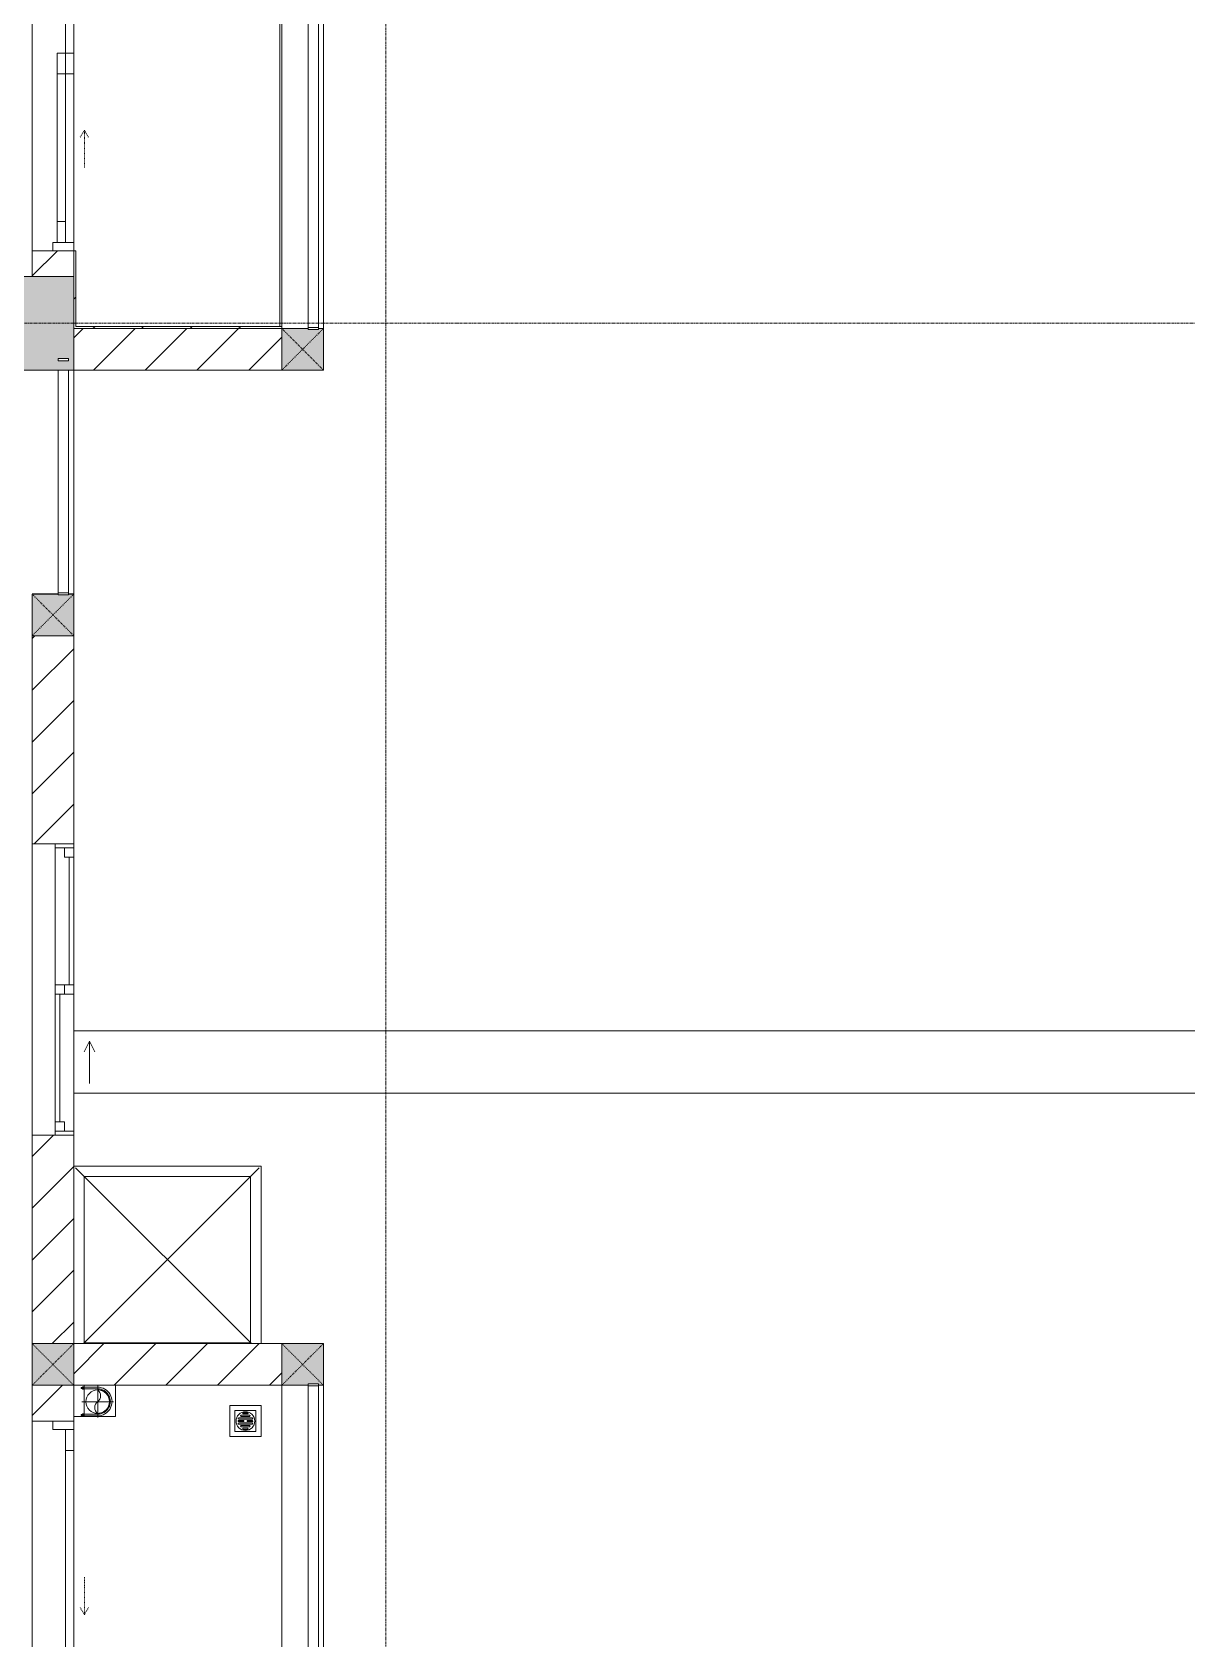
# Model space of a CAD drawing. Header units: millimetres. Extents: x -24439 to 198341, y -52871 to 149926.
# Drawn here: x 53253 to 58803, y 55414 to 63136 of the extents above; entities that cross this region are included whole.
import ezdxf

# ---------------------------------------------------------------- set-up
doc = ezdxf.new("R2010")
doc.units = ezdxf.units.MM
for name, pattern in [('Dash', [6, 3, -3]), ('Grid Line', [22.225, 12.7, -3.175, 3.175, -3.175]), ('IMPORT-CENTER _3_', [10.16, 6.35, -1.27, 1.27, -1.27])]:
    doc.linetypes.add(name, pattern=pattern)
for name, color, linetype, lineweight in [('0-1', 7, 'Continuous', 5), ('A-DOOR', 31, 'Continuous', 9), ('A-DOOR-FRAM', 31, 'Continuous', 9), ('A-DOOR-HDLN', 31, 'Dash', 9), ('A-FLOR', 192, 'Continuous', 9), ('A-FLOR-1', 9, 'Continuous', 9), ('A-FLOR-HRAL', 11, 'Continuous', 9), ('A-FLOR-HRAL-1', 9, 'Continuous', 9), ('A-GLAZ', 151, 'Continuous', 9), ('A-WALL', 113, 'Continuous', 9), ('A-WALL-2', 9, 'Continuous', 9), ('A-WALL-3', 113, 'Continuous', 18), ('A-WALL-PATT-2', 9, 'Continuous', 9), ('A-WALL-PATT-3', 111, 'Continuous', 9), ('G-IMPT', 8, 'Continuous', 9), ('G-IMPT-2', 8, 'IMPORT-CENTER _3_', 9), ('I-WALL-1', 253, 'Continuous', 18), ('I-WALL-2', 9, 'Continuous', 9), ('M-EQPM', 50, 'Continuous', 9), ('S-BEAM-1', 9, 'Continuous', 9), ('S-COLS', 52, 'Continuous', 9), ('S-COLS-1', 254, 'Continuous', 5), ('S-COLS-2', 253, 'Continuous', 18), ('S-COLS-4', 52, 'Continuous', 18), ('S-COLS-5', 52, 'Dash', 9), ('S-COLS-HDLN', 52, 'Dash', 9), ('S-GRID-1', 1, 'Grid Line', 9)]:
    doc.layers.add(name, color=color, linetype=linetype, lineweight=lineweight)
pattern_1 = [(45, (0, 0), (-116.67262, 116.67262), [])]
pattern_2 = [(45, (0, 0), (-124.4508, 124.4508), [])]

# ---------------------------------------------------------------- blocks, each defined once
blk = doc.blocks.new('NCV_TKTC_KET CAU_rvt-1-TKCS_MB ĐỊNH VỊ CAO ĐỘ THIẾT KẾ')
at = {"layer": 'S-COLS-1'}
h = blk.add_hatch(color=256, dxfattribs=at)
h.paths.add_polyline_path([(53452.6, 61511.9), (53452.6, 61961.9), (52602.6, 61961.9), (52602.6, 61511.9), (53427.6, 61511.9)])
h.paths.add_polyline_path([(53377.6, 61556.9), (53377.6, 61566.9), (53427.6, 61566.9), (53427.6, 61556.9)])
at = {"layer": 'A-FLOR-1'}
for p, q in [((53452.6, 60436.9), (53452.6, 61511.9)), ((53377.6, 60436.9), (53252.6, 60436.9)), ((53452.6, 60436.9), (53427.6, 60436.9))]:
    blk.add_line(p, q, dxfattribs=at)
at = {"layer": 'S-BEAM-1'}
for p, q in [((54652.6, 61711.9), (54652.6, 64058.6)), ((54452.6, 56633.3), (54452.6, 53511.9)), ((54652.6, 53311.9), (54652.6, 56633.3))]:
    blk.add_line(p, q, dxfattribs=at)
at = {"layer": 'S-COLS-2'}
for p, q in [((53452.6, 61961.9), (52602.6, 61961.9)), ((53452.6, 61511.9), (53452.6, 61961.9)), ((52602.6, 61511.9), (53452.6, 61511.9))]:
    blk.add_line(p, q, dxfattribs=at)
blk = doc.blocks.new('Railing - 50 x 10mm-457210-TKCS_MB ĐỊNH VỊ CAO ĐỘ THIẾT KẾ')
at = {"layer": 'A-FLOR-HRAL-1'}
for p, q in [((25, 5), (-25, 5)), ((-25, 5), (-25, -5)), ((25, -5), (25, 5)), ((-25, -5), (25, -5))]:
    blk.add_line(p, q, dxfattribs=at)
blk = doc.blocks.new('Railing - Railing-641413-TKCS_MB ĐỊNH VỊ CAO ĐỘ THIẾT KẾ')
at = {"layer": 'A-FLOR-HRAL-1'}
for p, q in [((30469.2, 52251.2), (30469.2, 51181.2)), ((30519.2, 51181.2), (30519.2, 52251.2))]:
    blk.add_line(p, q, dxfattribs=at)
at = {"extrusion": (0, 0, -1), "zscale": -1}
for p in [(-30494.2, 52301.2), (-30494.2, 51176.2)]:
    blk.add_blockref('Railing - 50 x 10mm-457210-TKCS_MB ĐỊNH VỊ CAO ĐỘ THIẾT KẾ', p, dxfattribs=at)
blk = doc.blocks.new('NCV_TKTC_TANG 1_rvt-1-TKCS_MB ĐỊNH VỊ CAO ĐỘ THIẾT KẾ')
at = {"layer": 'A-WALL-PATT-2'}
h = blk.add_hatch(dxfattribs=at)
h.set_pattern_fill('FP_3', color=256, style=0, pattern_type=2)
h.set_pattern_definition(pattern_1)
h.paths.add_polyline_path([(53462.6, 61711.9), (53462.6, 62085.3), (53452.6, 62085.3), (53452.6, 61711.9)])
h.paths.add_polyline_path([(53452.6, 63885.3), (53462.6, 63885.3), (53462.6, 64061.9), (53452.6, 64061.9)])
h = blk.add_hatch(dxfattribs=at)
h.set_pattern_fill('FP_3', color=256, style=0, pattern_type=2)
h.set_pattern_definition(pattern_1)
h.paths.add_polyline_path([(53462.6, 61711.9), (54452.6, 61711.9), (54452.6, 61721.9), (53462.6, 61721.9)])
at = {"layer": 'A-FLOR-1'}
for p, q in [((53252.6, 62085.3), (53252.6, 63885.3)), ((53452.6, 62125.3), (53452.6, 62935.5)), ((53252.6, 56626.9), (53252.6, 56636.9)), ((54452.6, 53511.9), (54452.6, 56633.3)), ((53252.6, 53960.3), (53252.6, 56460.3))]:
    blk.add_line(p, q, dxfattribs=at)
at = {"layer": 'A-WALL-2'}
for p, q in [((53452.6, 61511.9), (53452.6, 60437.3)), ((53252.6, 60437.3), (53377.6, 60437.3)), ((53427.6, 60437.3), (53452.6, 60437.3))]:
    blk.add_line(p, q, dxfattribs=at)
at = {"layer": 'I-WALL-1'}
for p, q in [((53452.6, 62085.3), (53452.6, 61711.9)), ((53462.6, 62085.3), (53452.6, 62085.3)), ((53462.6, 61721.9), (53462.6, 62085.3)), ((53452.6, 61711.9), (53462.6, 61711.9)), ((54452.6, 61721.9), (53462.6, 61721.9)), ((53462.6, 61711.9), (54452.6, 61711.9)), ((54452.6, 61711.9), (54452.6, 61721.9))]:
    blk.add_line(p, q, dxfattribs=at)
at = {"layer": 'I-WALL-2'}
for p, q in [((54442.6, 61721.9), (54442.6, 64051.9)), ((54452.6, 64058.6), (54452.6, 61721.9))]:
    blk.add_line(p, q, dxfattribs=at)
at = {"layer": 'A-FLOR-HRAL-1'}
blk.add_blockref('Railing - Railing-641413-TKCS_MB ĐỊNH VỊ CAO ĐỘ THIẾT KẾ', (22908.5, 9260.7), dxfattribs=at)
blk = doc.blocks.new('1_FAMILY RVT - W01-WxH 1400x1400xmm-389822-TKCS_MB ĐỊNH VỊ CAO ĐỘ THIẾT KẾ')
at = {"layer": 'A-GLAZ'}
for p, q in [((248.4, 172.39), (299.2, 197.79)), ((248.4, 172.39), (299.2, 146.99)), ((248.4, 172.39), (451.6, 172.39)), ((-700, 96.19), (-700, -103.81)), ((700, 96.19), (-700, 96.19)), ((-700, 96.19), (-636.5, 96.19)), ((-680.95, 96.19), (-680.95, 7.29)), ((-636.5, 96.19), (-22.225, 96.19)), ((-636.5, 96.19), (-636.5, 51.74)), ((-22.225, 7.29), (-22.225, 96.19)), ((-22.225, 96.19), (22.225, 96.19)), ((22.225, 96.19), (680.95, 96.19)), ((22.225, 96.19), (22.225, 7.29)), ((680.95, 96.19), (700, 96.19)), ((680.95, 96.19), (680.95, 7.29)), ((700, -103.81), (700, 96.19)), ((-700, 7.29), (-680.95, 7.29)), ((-636.5, 51.74), (-680.95, 51.74)), ((-680.95, 7.29), (-22.225, 7.29)), ((-636.5, 73.965), (-22.225, 73.965)), ((22.225, 51.74), (-22.225, 51.74)), ((-22.225, 7.29), (22.225, 7.29)), ((22.225, 29.515), (636.5, 29.515)), ((22.225, 7.29), (636.5, 7.29)), ((636.5, 51.74), (636.5, 7.29)), ((680.95, 51.74), (636.5, 51.74)), ((636.5, 7.29), (700, 7.29)), ((-700, -103.81), (700, -103.81))]:
    blk.add_line(p, q, dxfattribs=at)
blk = doc.blocks.new('DEG_02-DEG_03 - DEG_02-2500x2400mm-CỬA ĐI 02 CÁNH TRƯỢT-625766-TKCS_MB ĐỊNH VỊ CAO ĐỘ THIẾT KẾ')
at = {"layer": 'A-DOOR'}
for p, q in [((-1110, 100), (-1210, 100)), ((-1210, 100), (-1210, 60)), ((-1110, 60), (-1110, 100)), ((-1110, 100), (-50, 100)), ((50, 100), (-50, 100)), ((-50, 100), (-50, 60)), ((50, 60), (50, 100)), ((-1210, 60), (-1110, 60)), ((-50, 60), (-1110, 60)), ((50, 60), (-50, 60)), ((-50, 60), (-50, 20)), ((-50, 60), (50, 60)), ((-50, 20), (50, 20)), ((50, 20), (50, 60)), ((50, 60), (1110, 60)), ((1110, 20), (50, 20)), ((1210, 60), (1110, 60)), ((1110, 60), (1110, 20)), ((1110, 20), (1210, 20)), ((1210, 20), (1210, 60))]:
    blk.add_line(p, q, dxfattribs=at)
at = {"layer": 'A-DOOR-FRAM'}
for p, q in [((-1210, 100), (-1250, 100)), ((-1250, 100), (-1250, 0)), ((-1210, 0), (-1210, 100)), ((1250, 100), (1210, 100)), ((1210, 100), (1210, 0)), ((1250, 0), (1250, 100)), ((-1250, 0), (-1210, 0)), ((1210, 0), (1250, 0))]:
    blk.add_line(p, q, dxfattribs=at)
at = {"layer": 'A-DOOR-HDLN'}
for p, q in [((-320.4, 151.1), (-355, 171.1)), ((320.4, 151.1), (355, 171.1)), ((-500.4, 151.1), (-320.4, 151.1)), ((-320.4, 151.1), (-355, 131.1)), ((320.4, 151.1), (355, 131.1)), ((500.4, 151.1), (320.4, 151.1))]:
    blk.add_line(p, q, dxfattribs=at)
blk = doc.blocks.new('DEG_02-DEG_03 - DEG_02B-1800x2400mm-CỬA ĐI 02 CÁNH TRƯỢT-2213204-TKCS_MB ĐỊNH VỊ CAO ĐỘ THIẾT KẾ')
at = {"layer": 'A-DOOR'}
for p, q in [((-760, 100), (-860, 100)), ((-860, 100), (-860, 60)), ((-760, 60), (-760, 100)), ((-760, 100), (-50, 100)), ((50, 100), (-50, 100)), ((-50, 100), (-50, 60)), ((50, 60), (50, 100)), ((-860, 60), (-760, 60)), ((-50, 60), (-760, 60)), ((50, 60), (-50, 60)), ((-50, 60), (-50, 20)), ((-50, 60), (50, 60)), ((-50, 20), (50, 20)), ((50, 20), (50, 60)), ((50, 60), (760, 60)), ((760, 20), (50, 20)), ((860, 60), (760, 60)), ((760, 60), (760, 20)), ((760, 20), (860, 20)), ((860, 20), (860, 60))]:
    blk.add_line(p, q, dxfattribs=at)
at = {"layer": 'A-DOOR-FRAM'}
for p, q in [((-860, 100), (-900, 100)), ((-900, 100), (-900, 0)), ((-860, 0), (-860, 100)), ((900, 100), (860, 100)), ((860, 100), (860, 0)), ((900, 0), (900, 100)), ((-900, 0), (-860, 0)), ((860, 0), (900, 0))]:
    blk.add_line(p, q, dxfattribs=at)
at = {"layer": 'A-DOOR-HDLN'}
for p, q in [((-320.4, 151.1), (-355, 171.1)), ((320.4, 151.1), (355, 171.1)), ((-500.4, 151.1), (-320.4, 151.1)), ((-320.4, 151.1), (-355, 131.1)), ((320.4, 151.1), (355, 131.1)), ((500.4, 151.1), (320.4, 151.1))]:
    blk.add_line(p, q, dxfattribs=at)
blk = doc.blocks.new('Railing - 50 x 10mm-1251311-TKCS_MB ĐỊNH VỊ CAO ĐỘ THIẾT KẾ')
at = {"layer": 'A-FLOR-HRAL'}
for p, q in [((25, 5), (-25, 5)), ((-25, 5), (-25, -5)), ((25, -5), (25, 5)), ((-25, -5), (25, -5))]:
    blk.add_line(p, q, dxfattribs=at)
blk = doc.blocks.new('Railing - Railing-1598472-TKCS_MB ĐỊNH VỊ CAO ĐỘ THIẾT KẾ')
at = {"layer": 'A-FLOR-HRAL'}
for p, q in [((54578.6, 64053.6), (54578.6, 61716.9)), ((54628.6, 61716.9), (54628.6, 64053.6))]:
    blk.add_line(p, q, dxfattribs=at)
for p in [(54603.6, 64058.6), (54603.6, 61711.9)]:
    blk.add_blockref('Railing - 50 x 10mm-1251311-TKCS_MB ĐỊNH VỊ CAO ĐỘ THIẾT KẾ', p)
blk = doc.blocks.new('Railing - Railing-1598497-TKCS_MB ĐỊNH VỊ CAO ĐỘ THIẾT KẾ')
at = {"layer": 'A-FLOR-HRAL'}
for p, q in [((54578.6, 56630.3), (54578.6, 53516.9)), ((54628.6, 53516.9), (54628.6, 56630.3))]:
    blk.add_line(p, q, dxfattribs=at)
for p in [(54603.6, 56635.3), (54603.6, 53511.9)]:
    blk.add_blockref('Railing - 50 x 10mm-1251311-TKCS_MB ĐỊNH VỊ CAO ĐỘ THIẾT KẾ', p)
blk = doc.blocks.new('TKTC_XREF_251221_MB TANG 1 - TKTC_XREF_260130_MB TANG 1_dwg_THU NUOC - THU NUOC-444531-TKCS_MB TẦNG 1-4202124-TKCS_MB ĐỊNH VỊ CAO ĐỘ THIẾT KẾ')
at = {"layer": 'M-EQPM'}
for p, q in [((-23.3, 10.8), (40.9, 10.8)), ((40.9, 4.8), (-23.3, 4.8)), ((-11, 23.3), (28.5, 23.3)), ((28.5, 17.3), (-11, 17.3)), ((-1.1, 35.6), (18.5, 35.6)), ((18.5, 29.6), (-1.1, 29.6)), ((-23.3, -13.6), (40.9, -13.6)), ((40.9, -19.6), (-23.3, -19.6)), ((-11, -26.1), (28.5, -26.1)), ((28.5, -32.1), (-11, -32.1)), ((-1.1, -38.5), (18.5, -38.5)), ((18.5, -44.5), (-1.1, -44.5))]:
    blk.add_line(p, q, dxfattribs=at)
at = {"layer": 'M-EQPM', "flags": 128}
for points in [[(83.7, -79.4), (83.7, 70.6), (-66.3, 70.6), (-66.3, -79.4)], [(58.7, -54.4), (58.7, 45.6), (-41.3, 45.6), (-41.3, -54.4)]]:
    blk.add_lwpolyline(points, close=True, dxfattribs=at)
for points in [[(-23.3, -1.2), (0.7, -1.2), (0.7, -7.2), (-23.3, -7.2)], [(40.9, -7.2), (16.7, -7.2), (16.7, -1.2), (40.9, -1.2)]]:
    blk.add_lwpolyline(points, dxfattribs=at)
at = {"layer": 'M-EQPM'}
for centre, radius, start, end in [((8.7, -4.4), 45, 360, 180), ((8.7, -4.4), 45, 360, 180), ((-23.3, 7.8), 3, 90, 270), ((-11, 20.3), 3, 90, 270), ((-1.1, 32.6), 3, 90, 270), ((18.5, 32.6), 3, 270, 90), ((28.5, 20.3), 3, 270, 90), ((40.9, 7.8), 3, 270, 90), ((8.7, -4.4), 45, 180, 360), ((8.7, -4.4), 45, 180, 360), ((-23.3, -4.2), 3, 90, 270), ((-23.3, -16.6), 3, 90, 270), ((-11, -29.1), 3, 90, 270), ((-1.1, -41.5), 3, 90, 270), ((18.5, -41.5), 3, 270, 90), ((28.5, -29.1), 3, 270, 90), ((40.9, -4.2), 3, 270, 90), ((40.9, -16.6), 3, 270, 90)]:
    blk.add_arc(centre, radius, start, end, dxfattribs=at)
blk = doc.blocks.new('TKTC_XREF_251221_MB TANG 1 - TKTC_XREF_260130_MB TANG 1_dwg_CUM U_DN100-4202115-TKCS_MB ĐỊNH VỊ CAO ĐỘ THIẾT KẾ')
at = {"layer": 'G-IMPT'}
blk.add_hatch(color=256, dxfattribs=at).paths.add_polyline_path([(0, -61), (0, -57), (14.8, -55.1), (28.5, -49.4), (40.3, -40.3), (49.4, -28.5), (55.1, -14.8), (57, 0), (55.1, 14.8), (49.4, 28.5), (40.3, 40.3), (28.5, 49.4), (14.8, 55.1), (0, 57), (0, 61), (15.8, 58.9), (35.4, 49), (43.1, 43.1), (52.8, 30.5), (58.9, 15.8), (61, 0), (58.9, -15.8), (52.8, -30.5), (43.1, -43.1), (30.5, -52.8), (15.8, -58.9)])
for p, q in [((-79.1, 66.6), (-79.1, 63.4)), ((-76.6, 66.6), (-76.6, 63.4)), ((-74.6, 66.6), (-74.6, 63.4)), ((-72.7, 69.3), (-72.7, 60.7)), ((-66.9, 67.9), (-71.7, 67.9)), ((-66.9, 62.1), (-71.7, 62.1)), ((-65, 69), (0, 69)), ((-79.1, -63.4), (-79.1, -66.6)), ((-76.6, -63.4), (-76.6, -66.6)), ((-74.6, -63.4), (-74.6, -66.6)), ((-72.7, -60.7), (-72.7, -69.3)), ((-66.9, -62.1), (-71.7, -62.1)), ((-66.9, -67.9), (-71.7, -67.9)), ((-65, -69), (0, -69))]:
    blk.add_line(p, q, dxfattribs=at)
at = {"layer": 'G-IMPT', "flags": 128}
for points in [[(-72.7, 67.6), (-78.1, 67.6), (-78.1, 62.4), (-72.7, 62.4)], [(-71.7, 59.2), (-66.9, 59.2), (-66.9, 70.8), (-71.7, 70.8)], [(-66.9, 70.8), (-66.9, 72.7), (-65, 72.7), (-65, 57.3), (-66.9, 57.3), (-66.9, 59.2)], [(-65, 61), (0, 61), (0, 57)], [(-72.7, -62.4), (-78.1, -62.4), (-78.1, -67.6), (-72.7, -67.6)], [(-71.7, -70.8), (-66.9, -70.8), (-66.9, -59.2), (-71.7, -59.2)], [(-66.9, -59.2), (-66.9, -57.3), (-65, -57.3), (-65, -72.7), (-66.9, -72.7), (-66.9, -70.8)], [(-65, -61), (0, -61), (0, -57)]]:
    blk.add_lwpolyline(points, dxfattribs=at)
at = {"layer": 'G-IMPT'}
for centre, radius, start, end in [((-78.1, 66.6), 0.96, 90, 180), ((-78.1, 63.4), 0.96, 180, 270), ((-71.1, 69.3), 1.56, 112.61986, 247.38014), ((-67.9, 65), 4.8, 143.1301, 216.8699), ((-71.1, 60.7), 1.56, 112.61986, 247.38014), ((0, 0), 69, 270, 90), ((0, 0), 61, 270, 90), ((0, 0), 57, 270, 90), ((-78.1, -63.4), 0.96, 90, 180), ((-78.1, -66.6), 0.96, 180, 270), ((-71.1, -60.7), 1.56, 112.61986, 247.38014), ((-67.9, -65), 4.8, 143.1301, 216.8699), ((-71.1, -69.3), 1.56, 112.61986, 247.38014)]:
    blk.add_arc(centre, radius, start, end, dxfattribs=at)
blk = doc.blocks.new('TKTC_XREF_251221_MB TANG 1 - TKTC_XREF_260130_MB TANG 1_dwg_$cc-4202121-TKCS_MB ĐỊNH VỊ CAO ĐỘ THIẾT KẾ')
at = {"layer": 'G-IMPT'}
blk.add_circle((0, 0), 0.5, dxfattribs=at)
for centre, radius, start, end in [((0, 0), 0.5, 90, 270), ((0.188, 0.25), 0.313, 126.8699, 233.1301), ((-0.188, -0.25), 0.313, 306.8699, 53.1301)]:
    blk.add_arc(centre, radius, start, end, dxfattribs=at)
at = {"layer": 'G-IMPT-2'}
for p, q in [((-0.673, 0), (0.673, 0)), ((0, -0.673), (0, 0.673))]:
    blk.add_line(p, q, dxfattribs=at)
blk = doc.blocks.new('TKTC_XREF_251221_MB TANG 1 - TKTC_XREF_260130_MB TANG 1_dwg-4202109-TKCS_MB ĐỊNH VỊ CAO ĐỘ THIẾT KẾ')
at = {"layer": 'G-IMPT'}
for p, q in [((-149699, -340911.3), (-149699, -339834.7)), ((-148499, -344713.4), (-148499, -344513.4))]:
    blk.add_line(p, q, dxfattribs=at)
at = {"layer": 'G-IMPT', "flags": 128}
blk.add_lwpolyline([(-149699, -344713.4), (-149649, -344713.7), (-149649, -344864.2), (-149698.8, -344863.8), (-149698.8, -344713.4)], dxfattribs=at)
blk.add_lwpolyline([(-149648.9, -344863.9), (-149499.2, -344863.9), (-149499.2, -344713.6), (-149648.9, -344713.6)], close=True, dxfattribs=at)
at = {"extrusion": (0, 0, -1)}
for name, p, xscale, yscale, zscale, rotation in [('TKTC_XREF_251221_MB TANG 1 - TKTC_XREF_260130_MB TANG 1_dwg_CUM U_DN100-4202115-TKCS_MB ĐỊNH VỊ CAO ĐỘ THIẾT KẾ', (149584, -344791.5), 0.9975000000000006, 0.9975000000000006, -0.9975000000000006, 180.000991338195), ('TKTC_XREF_251221_MB TANG 1 - TKTC_XREF_260130_MB TANG 1_dwg_$cc-4202121-TKCS_MB ĐỊNH VỊ CAO ĐỘ THIẾT KẾ', (149584, -344792.4), 113.7150000000073, 113.7150000000073, -113.7150000000073, 359.9990086636432)]:
    blk.add_blockref(name, p, dxfattribs=dict(at, xscale=xscale, yscale=yscale, zscale=zscale, rotation=rotation))
at = {"extrusion": (0, 0, -1), "zscale": -1}
blk.add_blockref('TKTC_XREF_251221_MB TANG 1 - TKTC_XREF_260130_MB TANG 1_dwg_THU NUOC - THU NUOC-444531-TKCS_MB TẦNG 1-4202124-TKCS_MB ĐỊNH VỊ CAO ĐỘ THIẾT KẾ', (148865.4, -344881), dxfattribs=at)
blk = doc.blocks.new('TKTC_XREF_251221_MB TANG 1 - TKTC_XREF_251221_MB TANG 1-2038492-TKCS_MB ĐỊNH VỊ CAO ĐỘ THIẾT KẾ')
blk.add_blockref('TKTC_XREF_251221_MB TANG 1 - TKTC_XREF_260130_MB TANG 1_dwg-4202109-TKCS_MB ĐỊNH VỊ CAO ĐỘ THIẾT KẾ', (169499.1, 384109.7))
blk = doc.blocks.new('TKTC_NAP THAM BE NUOC NGAM_260130 - TKTC_XREF_260130_NAP THAM BE NUOC NGAM_dwg-4013458-TKCS_MB ĐỊNH VỊ CAO ĐỘ THIẾT KẾ')
at = {"layer": 'G-IMPT'}
for p, q in [((-134909, 153914.7), (-149709, 153914.7)), ((-149700.7, 153256.3), (-148855.4, 152411)), ((-148817.4, 153256.3), (-149662.7, 152411))]:
    blk.add_line(p, q, dxfattribs=at)
at = {"layer": 'G-IMPT', "flags": 128}
for points in [[(-149709, 153614.7), (-142334, 153614.7), (-142334, 149189.7), (-148509, 149189.7)], [(-149709, 153614.7), (-142334, 153614.7), (-142334, 149189.7)], [(-148809, 152411), (-148809, 153264.7), (-149709, 153264.7)]]:
    blk.add_lwpolyline(points, dxfattribs=at)
blk.add_lwpolyline([(-149659, 152414.7), (-148859, 152414.7), (-148859, 153214.7), (-149659, 153214.7)], close=True, dxfattribs=at)
blk = doc.blocks.new('TKTC_NAP THAM BE NUOC NGAM_260130 - NẮP THĂM BỂ NƯỚC NGẦM-2336355-TKCS_MB ĐỊNH VỊ CAO ĐỘ THIẾT KẾ')
blk.add_blockref('TKTC_NAP THAM BE NUOC NGAM_260130 - TKTC_XREF_260130_NAP THAM BE NUOC NGAM_dwg-4013458-TKCS_MB ĐỊNH VỊ CAO ĐỘ THIẾT KẾ', (150009, -139814.7))
blk = doc.blocks.new('G1_SOF - BO TRU - 200x200-3050151-TKCS_MB ĐỊNH VỊ CAO ĐỘ THIẾT KẾ')
at = {"layer": 'S-COLS-HDLN'}
for p, q in [((-100, 100), (100, -100)), ((100, 100), (-100, -100))]:
    blk.add_line(p, q, dxfattribs=at)

msp = doc.modelspace()

# ---------------------------------------------------------------- hatches: boundary and pattern name
at = {"layer": 'A-WALL-PATT-3'}
h = msp.add_hatch(dxfattribs=at)
h.set_pattern_fill('FP_1', color=256, style=0, pattern_type=2)
h.set_pattern_definition(pattern_2)
h.paths.add_polyline_path([(53352.6, 61961.9), (53452.6, 61961.9), (53452.6, 62085.3), (53252.6, 62085.3), (53252.6, 61961.9)])
h.paths.add_polyline_path([(53352.6, 63885.3), (53452.6, 63885.3), (53452.6, 64058.6), (53252.6, 64058.6), (53252.6, 63885.3)])
h = msp.add_hatch(dxfattribs=at)
h.set_pattern_fill('FP_1', color=256, style=0, pattern_type=2)
h.set_pattern_definition(pattern_2)
h.paths.add_polyline_path([(53452.6, 61511.9), (54452.6, 61511.9), (54452.6, 61711.9), (53452.6, 61711.9), (53452.6, 61568.3)])
h = msp.add_hatch(dxfattribs=at)
h.set_pattern_fill('FP_1', color=256, style=0, pattern_type=2)
h.set_pattern_definition(pattern_2)
h.paths.add_polyline_path([(53252.6, 56833.3), (53452.6, 56833.3), (53452.6, 57835.3), (53252.6, 57835.3)])
h.paths.add_polyline_path([(53452.6, 59235.3), (53452.6, 60235.3), (53252.6, 60235.3), (53252.6, 59235.3), (53311.4, 59235.3)])
h = msp.add_hatch(dxfattribs=at)
h.set_pattern_fill('FP_1', color=256, style=0, pattern_type=2)
h.set_pattern_definition(pattern_2)
h.paths.add_polyline_path([(53452.6, 56633.3), (54452.6, 56633.3), (54452.6, 56833.3), (53452.6, 56833.3), (53452.6, 56637)])
h = msp.add_hatch(dxfattribs=at)
h.set_pattern_fill('FP_1', color=256, style=0, pattern_type=2)
h.set_pattern_definition(pattern_2)
h.paths.add_polyline_path([(53452.6, 53711.9), (53452.6, 53960.3), (53252.6, 53960.3), (53252.6, 53711.9), (53352.6, 53711.9)])
h.paths.add_polyline_path([(53252.6, 56460.3), (53452.6, 56460.3), (53452.6, 56631.9), (53252.6, 56631.9)])
at = {"layer": 'S-COLS-1'}
for points in [[(54628.6, 61511.9), (54652.6, 61511.9), (54652.6, 61711.9), (54628.6, 61711.9), (54628.6, 61706.9), (54578.6, 61706.9), (54578.6, 61711.9), (54452.6, 61711.9), (54452.6, 61511.9), (54578.6, 61511.9)], [(53427.6, 60235.3), (53452.7, 60235.3), (53452.7, 60435.3), (53427.6, 60435.3), (53427.6, 60431.9), (53377.6, 60431.9), (53377.6, 60435.3), (53252.7, 60435.3), (53252.7, 60235.3), (53377.6, 60235.3)], [(53252.6, 56633.3), (53452.6, 56633.3), (53452.6, 56833.3), (53252.6, 56833.3), (53252.6, 56637)], [(54652.6, 56633.3), (54652.6, 56833.3), (54452.6, 56833.3), (54452.6, 56633.3), (54578.6, 56633.3), (54578.6, 56640.3), (54628.6, 56640.3), (54628.6, 56633.3)]]:
    msp.add_hatch(color=256, dxfattribs=at).paths.add_polyline_path(points)

# ---------------------------------------------------------------- linework, layer by layer
at = {"layer": 'A-FLOR'}
msp.add_line((54652.6, 56833.3), (54652.6, 56633.3), dxfattribs=at)
at = {"layer": 'A-WALL'}
for p, q in [((53252.6, 62085.3), (53252.6, 63885.3)), ((53452.6, 62935.3), (53452.6, 62125.3)), ((54452.6, 61511.9), (54452.6, 61711.9)), ((53452.6, 60235.3), (53252.6, 60235.3)), ((53252.6, 56833.3), (53452.6, 56833.3)), ((54452.6, 56633.3), (54452.6, 56833.3)), ((53452.6, 56633.3), (53252.6, 56633.3)), ((53252.6, 53960.3), (53252.6, 56460.3))]:
    msp.add_line(p, q, dxfattribs=at)
at = {"layer": 'A-WALL-3'}
for p, q in [((53252.6, 62085.3), (53252.6, 61961.9)), ((53352.6, 62085.3), (53252.6, 62085.3)), ((53452.6, 61961.9), (53452.6, 62085.3)), ((53252.6, 61961.9), (53452.6, 61961.9)), ((54452.6, 61711.9), (53452.6, 61711.9)), ((53452.6, 61711.9), (53452.6, 61511.9)), ((53452.6, 61511.9), (54452.6, 61511.9)), ((53252.6, 60235.3), (53252.6, 59235.3)), ((53452.6, 59235.3), (53452.6, 60235.3)), ((53252.6, 57835.3), (53252.6, 56833.3)), ((53452.6, 56460.3), (53452.6, 57835.3)), ((54452.6, 56833.3), (53452.6, 56833.3)), ((53252.6, 56633.3), (53252.6, 56460.3)), ((53452.6, 56633.3), (54452.6, 56633.3)), ((53252.6, 56460.3), (53352.6, 56460.3))]:
    msp.add_line(p, q, dxfattribs=at)
at = {"layer": 'S-COLS'}
for p, q in [((54452.6, 61711.9), (54452.6, 61511.9)), ((53252.7, 60235.3), (53452.7, 60235.3)), ((53452.6, 56833.3), (53252.6, 56833.3)), ((54452.6, 56833.3), (54452.6, 56633.3)), ((53252.6, 56633.3), (53452.6, 56633.3))]:
    msp.add_line(p, q, dxfattribs=at)
at = {"layer": 'S-COLS-4'}
for p, q in [((54578.6, 61711.9), (54452.6, 61711.9)), ((54652.6, 61711.9), (54628.6, 61711.9)), ((54652.6, 61511.9), (54652.6, 61711.9)), ((54452.6, 61511.9), (54652.6, 61511.9)), ((53377.6, 60435.3), (53252.7, 60435.3)), ((53252.7, 60435.3), (53252.7, 60235.3)), ((53452.7, 60435.3), (53427.6, 60435.3)), ((53452.7, 60235.3), (53452.7, 60435.3)), ((53252.6, 56833.3), (53252.6, 56633.3)), ((53452.6, 56633.3), (53452.6, 56833.3)), ((54652.6, 56833.3), (54452.6, 56833.3)), ((54652.6, 56633.3), (54652.6, 56833.3)), ((54452.6, 56633.3), (54578.6, 56633.3)), ((54628.6, 56633.3), (54652.6, 56633.3))]:
    msp.add_line(p, q, dxfattribs=at)
at = {"layer": 'S-GRID-1'}
for p, q in [((54952.6, 20960.6), (54952.6, 80482.7)), ((131551.8, 61736.9), (29351.8, 61736.9))]:
    msp.add_line(p, q, dxfattribs=at)

# ---------------------------------------------------------------- block references
at = {"layer": '0-1'}
for name in ['NCV_TKTC_KET CAU_rvt-1-TKCS_MB ĐỊNH VỊ CAO ĐỘ THIẾT KẾ', 'NCV_TKTC_TANG 1_rvt-1-TKCS_MB ĐỊNH VỊ CAO ĐỘ THIẾT KẾ']:
    msp.add_blockref(name, (0, 0), dxfattribs=at)
at = {"layer": 'A-DOOR', "rotation": 269.9999999999999}
for name, p in [('DEG_02-DEG_03 - DEG_02B-1800x2400mm-CỬA ĐI 02 CÁNH TRƯỢT-2213204-TKCS_MB ĐỊNH VỊ CAO ĐỘ THIẾT KẾ', (53352.6, 62985.3)), ('DEG_02-DEG_03 - DEG_02-2500x2400mm-CỬA ĐI 02 CÁNH TRƯỢT-625766-TKCS_MB ĐỊNH VỊ CAO ĐỘ THIẾT KẾ', (53352.6, 55210.3))]:
    msp.add_blockref(name, p, dxfattribs=at)
at = {"layer": 'A-FLOR-HRAL'}
for name in ['Railing - Railing-1598472-TKCS_MB ĐỊNH VỊ CAO ĐỘ THIẾT KẾ', 'Railing - Railing-1598497-TKCS_MB ĐỊNH VỊ CAO ĐỘ THIẾT KẾ']:
    msp.add_blockref(name, (0, 0), dxfattribs=at)
at = {"layer": 'A-GLAZ', "rotation": 269.9999999999999}
msp.add_blockref('1_FAMILY RVT - W01-WxH 1400x1400xmm-389822-TKCS_MB ĐỊNH VỊ CAO ĐỘ THIẾT KẾ', (53356.4, 58535.3), dxfattribs=at)
at = {"layer": 'M-EQPM'}
for name, p in [('TKTC_XREF_251221_MB TANG 1 - TKTC_XREF_251221_MB TANG 1-2038492-TKCS_MB ĐỊNH VỊ CAO ĐỘ THIẾT KẾ', (33652.6, 17236.9)), ('TKTC_NAP THAM BE NUOC NGAM_260130 - NẮP THĂM BỂ NƯỚC NGẦM-2336355-TKCS_MB ĐỊNH VỊ CAO ĐỘ THIẾT KẾ', (53152.6, 44236.9))]:
    msp.add_blockref(name, p, dxfattribs=at)
at = {"layer": 'S-COLS-5'}
for p in [(54552.6, 61611.9), (53352.7, 60335.3), (53352.6, 56733.3), (54552.6, 56733.3)]:
    msp.add_blockref('G1_SOF - BO TRU - 200x200-3050151-TKCS_MB ĐỊNH VỊ CAO ĐỘ THIẾT KẾ', p, dxfattribs=at)

doc.saveas('drawing.dxf')
